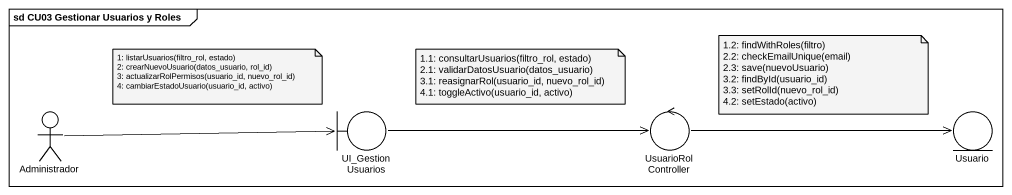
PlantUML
@startuml
mainframe sd CU03 Gestionar Usuarios y Roles
actor Administrador
boundary UI_GestionUsuarios
control UsuarioRolController
entity Usuario
Administrador -right-> UI_GestionUsuarios
UI_GestionUsuarios -right-> UsuarioRolController
UsuarioRolController -right-> Usuario
note as N1
  1.2: findWithRoles(filtro)
  2.2: checkEmailUnique(email)
  2.3: save(nuevoUsuario)
  3.2: findById(usuario_id)
  3.3: setRolId(nuevo_rol_id)
  4.2: setEstado(activo)
end note
note as N2
  1: listarUsuarios(filtro_rol, estado)
  2: crearNuevoUsuario(datos_usuario, rol_id)
  3: actualizarRolPermisos(usuario_id, nuevo_rol_id)
  4: cambiarEstadoUsuario(usuario_id, activo)
end note
note as N3
  1.1: consultarUsuarios(filtro_rol, estado)
  2.1: validarDatosUsuario(datos_usuario)
  3.1: reasignarRol(usuario_id, nuevo_rol_id)
  4.1: toggleActivo(usuario_id, activo)
end note
@enduml
